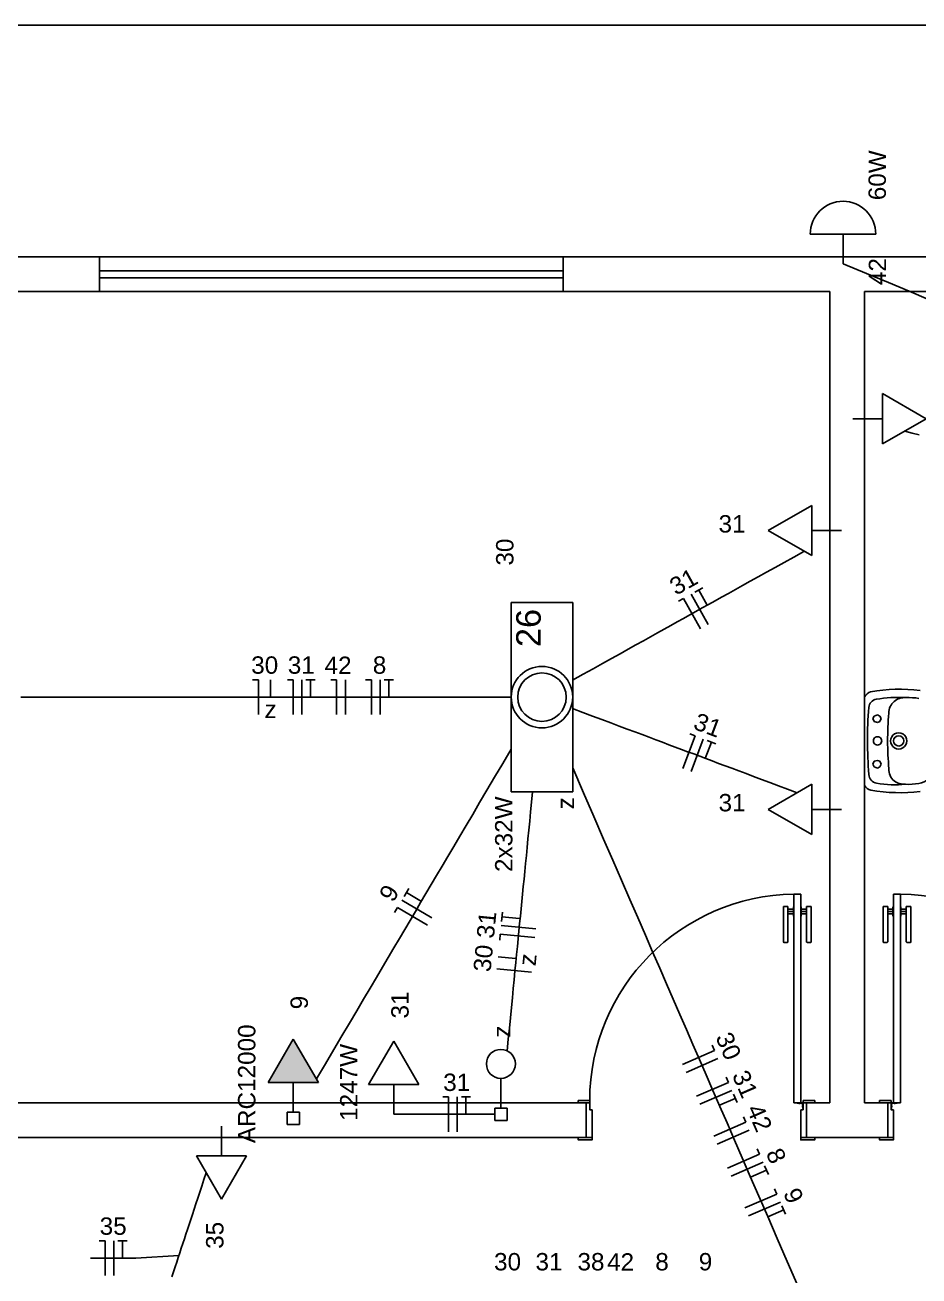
# Model space of a CAD drawing. Header units: millimetres. Extents: x -182 to 147, y -1396 to 58.
# Drawn here: x -147.8 to -140.09, y 41.83 to 52.63 of the extents above; entities that cross this region are included whole.
import ezdxf

# ---------------------------------------------------------------- set-up
doc = ezdxf.new("R2010")
doc.units = ezdxf.units.MM
doc.header["$LTSCALE"] = 10
doc.header["$MEASUREMENT"] = 0
for name, color, linetype in [('Arquitetura', 8, 'Continuous'), ('EL-Condutos', 4, 'Continuous'), ('EL-Fios (Fase 1)', 7, 'Continuous'), ('EL-Fios (Fase 2)', 7, 'Continuous'), ('EL-Fios (Fase 3)', 7, 'Continuous'), ('EL-Fios (Neutro)', 170, 'Continuous'), ('EL-Fios (Retorno)', 10, 'Continuous'), ('EL-Fios (Terra)', 90, 'Continuous'), ('EL-Textos fios', 7, 'Continuous'), ('P-SIMBOL', 170, 'Continuous'), ('Textos', 7, 'Continuous')]:
    doc.layers.add(name, color=color, linetype=linetype)
doc.styles.add('Arial', font='arial.ttf')

msp = doc.modelspace()

# ---------------------------------------------------------------- hatches: boundary and pattern name
at = {"layer": 'P-SIMBOL', "linetype": 'Continuous'}
msp.add_hatch(color=256, dxfattribs=at).paths.add_polyline_path([(-145.274, 43.501), (-145.4905, 43.876), (-145.707, 43.501)])

# ---------------------------------------------------------------- linework, layer by layer
at = {"layer": 'Arquitetura', "linetype": 'Continuous'}
for p, q in [((-87.262, 52.6259), (-180.862, 52.6259)), ((-95.963, 50.6259), (-156.063, 50.6259)), ((-143.163, 50.5059), (-147.163, 50.5059)), ((-143.163, 50.4459), (-147.163, 50.4459)), ((-140.862, 50.3269), (-155.762, 50.3269)), ((-140.862, 50.3269), (-140.862, 43.3269)), ((-140.862, 50.3269), (-140.862, 43.3269)), ((-135.362, 50.3269), (-140.563, 50.3269)), ((-140.563, 50.3269), (-140.563, 43.3269)), ((-143.032, 43.3269), (-155.762, 43.3269)), ((-140.862, 43.3269), (-140.992, 43.3269)), ((-140.433, 43.3269), (-140.563, 43.3269)), ((-143.032, 43.0259), (-155.762, 43.0259)), ((-140.433, 43.0259), (-140.992, 43.0259)), ((-140.313, 43.0259), (-140.362, 43.0259))]:
    msp.add_line(p, q, dxfattribs=at)
at = {"layer": 'Arquitetura'}
for p, q in [((-147.163, 50.3269), (-147.163, 50.6259)), ((-143.163, 50.3269), (-143.163, 50.6259)), ((-140.563, 46.8269), (-140.563, 46.4459)), ((-140.49, 46.6409), (-140.478, 46.6619)), ((-140.478, 46.6159), (-140.49, 46.6409)), ((-140.478, 46.6619), (-140.452, 46.6749)), ((-140.452, 46.6749), (-140.431, 46.6619)), ((-140.431, 46.6619), (-140.419, 46.6409)), ((-140.419, 46.6409), (-140.431, 46.6159)), ((-140.563, 46.5729), (-140.563, 46.1969)), ((-140.452, 46.6069), (-140.478, 46.6159)), ((-140.431, 46.6159), (-140.452, 46.6069)), ((-140.563, 46.4459), (-140.563, 46.0609)), ((-140.49, 46.2469), (-140.478, 46.2729)), ((-140.478, 46.2259), (-140.49, 46.2469)), ((-140.478, 46.2729), (-140.452, 46.2809)), ((-140.452, 46.2139), (-140.478, 46.2259)), ((-140.452, 46.2809), (-140.431, 46.2729)), ((-140.431, 46.2259), (-140.452, 46.2139)), ((-140.431, 46.2729), (-140.419, 46.2469)), ((-140.419, 46.2469), (-140.431, 46.2259)), ((-141.126, 43.3229), (-141.12, 43.3229)), ((-141.095, 43.2929), (-141.095, 43.2989)), ((-140.33, 43.2929), (-140.33, 43.2989)), ((-140.299, 43.3229), (-140.305, 43.3229))]:
    msp.add_line(p, q, dxfattribs=at)
at = {"layer": 'Arquitetura', "color": 2}
for p, q in [((-141.112, 45.1259), (-141.172, 45.1259)), ((-141.172, 45.1259), (-141.172, 43.3269)), ((-141.112, 43.3269), (-141.112, 45.1259)), ((-140.313, 43.3269), (-140.313, 45.1259)), ((-140.313, 45.1259), (-140.253, 45.1259)), ((-140.253, 45.1259), (-140.253, 43.3269)), ((-141.172, 43.3269), (-141.112, 43.3269)), ((-140.253, 43.3269), (-140.313, 43.3269))]:
    msp.add_line(p, q, dxfattribs=at)
at = {"layer": 'Arquitetura', "color": 3, "linetype": 'Continuous'}
for p, q in [((-141.262, 44.7159), (-141.262, 45.0189)), ((-141.223, 45.0189), (-141.223, 44.7159)), ((-141.176, 44.9359), (-141.176, 45.0159)), ((-141.109, 44.9359), (-141.109, 45.0159)), ((-141.063, 45.0189), (-141.063, 44.7159)), ((-141.023, 44.7159), (-141.023, 45.0189)), ((-140.402, 44.7159), (-140.402, 45.0189)), ((-140.362, 45.0189), (-140.362, 44.7159)), ((-140.317, 44.9359), (-140.317, 45.0159)), ((-140.249, 44.9359), (-140.249, 45.0159)), ((-140.203, 45.0189), (-140.203, 44.7159)), ((-140.163, 44.7159), (-140.163, 45.0189)), ((-141.23, 44.7099), (-141.257, 44.7099)), ((-141.056, 44.7099), (-141.027, 44.7099)), ((-140.37, 44.7099), (-140.398, 44.7099)), ((-140.195, 44.7099), (-140.168, 44.7099))]:
    msp.add_line(p, q, dxfattribs=at)
at = {"layer": 'Arquitetura', "color": 3}
for p, q in [((-141.223, 45.0189), (-141.262, 45.0189)), ((-141.176, 45.0159), (-141.172, 45.0159)), ((-141.109, 45.0159), (-141.112, 45.0159)), ((-141.063, 45.0189), (-141.023, 45.0189)), ((-140.362, 45.0189), (-140.402, 45.0189)), ((-140.317, 45.0159), (-140.313, 45.0159)), ((-140.249, 45.0159), (-140.253, 45.0159)), ((-140.203, 45.0189), (-140.163, 45.0189)), ((-141.223, 44.9959), (-141.176, 44.9959)), ((-141.223, 44.9759), (-141.176, 44.9759)), ((-141.223, 44.9559), (-141.176, 44.9559)), ((-141.176, 44.9359), (-141.172, 44.9359)), ((-141.109, 44.9359), (-141.112, 44.9359)), ((-141.063, 44.9959), (-141.109, 44.9959)), ((-141.063, 44.9759), (-141.109, 44.9759)), ((-141.063, 44.9559), (-141.109, 44.9559)), ((-140.362, 44.9959), (-140.317, 44.9959)), ((-140.362, 44.9759), (-140.317, 44.9759)), ((-140.362, 44.9559), (-140.317, 44.9559)), ((-140.317, 44.9359), (-140.313, 44.9359)), ((-140.249, 44.9359), (-140.253, 44.9359)), ((-140.203, 44.9959), (-140.249, 44.9959)), ((-140.203, 44.9759), (-140.249, 44.9759)), ((-140.203, 44.9559), (-140.249, 44.9559))]:
    msp.add_line(p, q, dxfattribs=at)
for points in [[(-143.032, 43.3459), (-142.933, 43.3459), (-142.933, 43.3269), (-143.032, 43.3269), (-143.032, 43.3459)], [(-141.092, 43.3459), (-140.992, 43.3459), (-140.992, 43.3269), (-141.092, 43.3269), (-141.092, 43.3459)], [(-140.333, 43.3459), (-140.433, 43.3459), (-140.433, 43.3269), (-140.333, 43.3269), (-140.333, 43.3459)], [(-143.032, 43.0259), (-142.913, 43.0259), (-142.913, 43.0059), (-143.032, 43.0059), (-143.032, 43.0259)], [(-141.112, 43.0259), (-141.063, 43.0259), (-140.992, 43.0259), (-140.992, 43.0059), (-141.112, 43.0059), (-141.112, 43.0259)], [(-140.313, 43.0259), (-140.362, 43.0259), (-140.433, 43.0259), (-140.433, 43.0059), (-140.313, 43.0059), (-140.313, 43.0259)]]:
    msp.add_lwpolyline(points, close=True, dxfattribs=at)
at = {"layer": 'Arquitetura', "color": 2}
for points in [[(-142.913, 43.2659), (-142.933, 43.2659), (-142.933, 43.3269), (-142.963, 43.3269), (-142.963, 43.0259), (-142.913, 43.0259), (-142.913, 43.2659)], [(-141.112, 43.2659), (-141.092, 43.2659), (-141.092, 43.3269), (-141.063, 43.3269), (-141.063, 43.0259), (-141.112, 43.0259), (-141.112, 43.2659)], [(-140.313, 43.2659), (-140.333, 43.2659), (-140.333, 43.3269), (-140.362, 43.3269), (-140.362, 43.0259), (-140.313, 43.0259), (-140.313, 43.2659)]]:
    msp.add_lwpolyline(points, close=True, dxfattribs=at)
at = {"layer": 'Arquitetura', "color": 1}
for points in [[(-141.102, 43.3239), (-141.098, 43.3269), (-141.098, 43.3269), (-141.103, 43.3269), (-141.143, 43.3269), (-141.143, 43.3239), (-141.102, 43.3239)], [(-141.094, 43.3169), (-141.092, 43.3209), (-141.092, 43.3209), (-141.092, 43.3159), (-141.092, 43.2759), (-141.094, 43.2759), (-141.094, 43.3169)], [(-140.331, 43.3169), (-140.333, 43.3209), (-140.333, 43.3209), (-140.333, 43.3159), (-140.333, 43.2759), (-140.331, 43.2759), (-140.331, 43.3169)], [(-140.323, 43.3239), (-140.328, 43.3269), (-140.328, 43.3269), (-140.322, 43.3269), (-140.282, 43.3269), (-140.282, 43.3239), (-140.323, 43.3239)]]:
    msp.add_lwpolyline(points, dxfattribs=at)
at = {"layer": 'Arquitetura'}
for points in [[(-141.128, 43.3219), (-141.126, 43.3229), (-141.126, 43.3239)], [(-141.123, 43.3219), (-141.123, 43.3209), (-141.128, 43.3209), (-141.128, 43.3219), (-141.117, 43.3219), (-141.117, 43.3209), (-141.122, 43.3209), (-141.122, 43.3219)], [(-141.117, 43.3219), (-141.12, 43.3229), (-141.12, 43.3239)], [(-141.097, 43.2959), (-141.098, 43.2959), (-141.098, 43.2909), (-141.097, 43.2909), (-141.097, 43.3009), (-141.098, 43.3009), (-141.098, 43.2969), (-141.097, 43.2969)], [(-141.097, 43.3009), (-141.095, 43.2989), (-141.094, 43.2989)], [(-141.097, 43.2909), (-141.095, 43.2929), (-141.094, 43.2929)], [(-140.328, 43.3009), (-140.33, 43.2989), (-140.331, 43.2989)], [(-140.328, 43.2909), (-140.33, 43.2929), (-140.331, 43.2929)], [(-140.328, 43.2959), (-140.328, 43.2959), (-140.328, 43.2909), (-140.328, 43.2909), (-140.328, 43.3009), (-140.328, 43.3009), (-140.328, 43.2969), (-140.328, 43.2969)], [(-140.308, 43.3219), (-140.305, 43.3229), (-140.305, 43.3239)], [(-140.302, 43.3219), (-140.302, 43.3209), (-140.297, 43.3209), (-140.297, 43.3219), (-140.308, 43.3219), (-140.308, 43.3209), (-140.303, 43.3209), (-140.303, 43.3219)], [(-140.297, 43.3219), (-140.299, 43.3229), (-140.299, 43.3239)]]:
    msp.add_lwpolyline(points, dxfattribs=at)
at = {"layer": 'Arquitetura', "color": 1}
for centre in [(-141.098, 43.3209), (-140.328, 43.3209)]:
    msp.add_circle(centre, 0.005, dxfattribs=at)
at = {"layer": 'Arquitetura'}
for centre, radius, start, end in [((-140.473, 46.7759), 0.1044, 110.542, 148.93), ((-140.256, 45.3869), 1.5077, 83.4134, 99.6929), ((-137.106, 46.4609), 3.4312, 175.375, 180.21), ((-140.449, 46.7319), 0.0769, 98.7558, 175.613), ((-140.264, 45.5969), 1.2273, 87.3231, 99.2415), ((-140.22, 46.6879), 0.1334, 130.344, 179.449), ((-140.215, 46.6799), 0.1432, 86.6025, 129.6), ((-140.187, 46.2009), 0.6219, 81.3221, 91.8265), ((-137.414, 46.4419), 2.9495, 175.19, 179.939), ((-136.779, 46.4489), 3.7579, 180, 184.414), ((-140.45, 46.4489), 0.036, 120.019, 180.037), ((-140.45, 46.4489), 0.036, 180, 240.04), ((-140.45, 46.4489), 0.036, 60.0128, 119.987), ((-140.45, 46.4489), 0.036, 240.013, 299.987), ((-140.45, 46.4489), 0.036, 0, 60.0398), ((-140.45, 46.4489), 0.036, 300.019, 0.03665), ((-137.658, 46.4489), 2.7052, 180.021, 185.095), ((-140.268, 46.4489), 0.0698, 119.997, 179.999), ((-140.268, 46.4489), 0.0698, 180, 239.993), ((-140.268, 46.4489), 0.0444, 90, 180), ((-140.268, 46.4489), 0.0444, 180.01, 270), ((-140.268, 46.4489), 0.0698, 60.0032, 119.997), ((-140.268, 46.4489), 0.0444, 0, 90), ((-140.268, 46.4489), 0.0444, 270, 0), ((-140.268, 46.4489), 0.0698, 0, 59.9929), ((-140.268, 46.4489), 0.0698, 299.997, 359.999), ((-140.268, 46.4489), 0.0698, 240.003, 299.997), ((-140.227, 46.2009), 0.1262, 176.773, 230.755), ((-140.118, 46.2359), 0.1567, 278.419, 348.384), ((-140.445, 46.1639), 0.0803, 183.114, 260.393), ((-140.216, 46.2309), 0.1563, 234.652, 272.839), ((-140.494, 46.0989), 0.0772, 207.867, 258.569), ((-140.255, 47.5079), 1.5061, 260.279, 276.577), ((-140.299, 46.9709), 0.9009, 259.782, 275.797), ((-140.186, 46.7119), 0.6378, 267.995, 278.17), ((-141.149, 43.3419), 1.7842, 90.7769, 179.871), ((-140.276, 43.3419), 1.7842, 0.12949, 89.2231)]:
    msp.add_arc(centre, radius, start, end, dxfattribs=at)
at = {"layer": 'Arquitetura', "color": 3, "linetype": 'Continuous'}
for centre, start, end in [((-141.256, 44.7159), 180, 260.538), ((-141.229, 44.7159), 260.538, 0), ((-141.057, 44.7159), 180, 279.462), ((-141.028, 44.7159), 279.462, 0), ((-140.397, 44.7159), 180, 260.538), ((-140.369, 44.7159), 260.538, 0), ((-140.196, 44.7159), 180, 279.462), ((-140.169, 44.7159), 279.462, 0)]:
    msp.add_arc(centre, 0.006, start, end, dxfattribs=at)
at = {"layer": 'EL-Condutos', "linetype": 'Continuous'}
for points in [[(-140.7481, 50.5655), (-140.5453, 50.4819), (-140.3549, 50.4031), (-140.1764, 50.3287), (-140.0095, 50.2584)], [(-140.2163, 49.1211), (-140.1521, 49.1056), (-140.0904, 49.0907)], [(-143.0808, 46.9738), (-142.99, 47.0243), (-142.9041, 47.0722), (-142.8226, 47.1175), (-142.7452, 47.1605), (-142.6717, 47.2015), (-142.6016, 47.2405), (-142.5346, 47.2778), (-142.4704, 47.3135), (-142.4086, 47.3479), (-142.349, 47.3811), (-142.2911, 47.4132), (-142.2347, 47.4446), (-142.1794, 47.4754), (-142.1249, 47.5057), (-142.0708, 47.5358), (-142.0168, 47.5659), (-141.9626, 47.596), (-141.9078, 47.6265), (-141.8521, 47.6575), (-141.7952, 47.6891), (-141.7368, 47.7217), (-141.6764, 47.7552), (-141.6138, 47.7901), (-141.5486, 47.8263), (-141.4805, 47.8642), (-141.4092, 47.9039), (-141.3343, 47.9456), (-141.2554, 47.9894), (-141.1724, 48.0356), (-141.0847, 48.0844)], [(-147.841, 46.8268), (-147.6459, 46.8268), (-147.4622, 46.8268), (-147.289, 46.8268), (-147.1255, 46.8268), (-146.9708, 46.8268), (-146.8239, 46.8268), (-146.6841, 46.8268), (-146.5505, 46.8268), (-146.4221, 46.8268), (-146.2981, 46.8268), (-146.1776, 46.8268), (-146.0598, 46.8268), (-145.9437, 46.8268), (-145.8285, 46.8268), (-145.7133, 46.8268), (-145.5972, 46.8268), (-145.4793, 46.8268), (-145.3589, 46.8268), (-145.2349, 46.8268), (-145.1065, 46.8268), (-144.9728, 46.8268), (-144.833, 46.8268), (-144.6862, 46.8268), (-144.5315, 46.8268), (-144.3679, 46.8268), (-144.1948, 46.8268), (-144.011, 46.8268), (-143.8159, 46.8268), (-143.6085, 46.8268)], [(-143.0808, 46.7276), (-142.992, 46.6944), (-142.9079, 46.6628), (-142.828, 46.6328), (-142.7521, 46.6044), (-142.6798, 46.5773), (-142.6109, 46.5514), (-142.545, 46.5267), (-142.4818, 46.503), (-142.421, 46.4802), (-142.3623, 46.4582), (-142.3053, 46.4369), (-142.2499, 46.4161), (-142.1955, 46.3957), (-142.1421, 46.3756), (-142.0891, 46.3558), (-142.0363, 46.336), (-141.9835, 46.3162), (-141.9302, 46.2962), (-141.8762, 46.2759), (-141.8211, 46.2553), (-141.7647, 46.2342), (-141.7067, 46.2124), (-141.6466, 46.1899), (-141.5843, 46.1665), (-141.5194, 46.1422), (-141.4515, 46.1167), (-141.3804, 46.0901), (-141.3058, 46.0621), (-141.2273, 46.0327), (-141.1447, 46.0017)], [(-145.2896, 43.5323), (-145.2126, 43.6628), (-145.1397, 43.7864), (-145.0706, 43.9034), (-145.005, 44.0145), (-144.9428, 44.12), (-144.8834, 44.2204), (-144.8268, 44.3163), (-144.7726, 44.4082), (-144.7206, 44.4964), (-144.6703, 44.5815), (-144.6216, 44.664), (-144.5742, 44.7444), (-144.5277, 44.8231), (-144.4819, 44.9007), (-144.4366, 44.9775), (-144.3913, 45.0542), (-144.3459, 45.1311), (-144.3001, 45.2088), (-144.2534, 45.2878), (-144.2058, 45.3685), (-144.1569, 45.4514), (-144.1063, 45.537), (-144.0539, 45.6258), (-143.9993, 45.7183), (-143.9423, 45.815), (-143.8825, 45.9163), (-143.8197, 46.0227), (-143.7535, 46.1347), (-143.6838, 46.2528), (-143.6102, 46.3776)], [(-143.0799, 46.2165), (-142.9859, 46), (-142.8971, 45.7956), (-142.8132, 45.6025), (-142.7338, 45.4198), (-142.6585, 45.2465), (-142.5869, 45.0817), (-142.5186, 44.9245), (-142.4532, 44.7739), (-142.3903, 44.6291), (-142.3294, 44.4891), (-142.2703, 44.3531), (-142.2125, 44.22), (-142.1556, 44.089), (-142.0992, 43.9591), (-142.0428, 43.8295), (-141.9862, 43.6992), (-141.9289, 43.5673), (-141.8705, 43.4328), (-141.8106, 43.295), (-141.7488, 43.1527), (-141.6847, 43.0052), (-141.6179, 42.8515), (-141.548, 42.6906), (-141.4747, 42.5218), (-141.3974, 42.3439), (-141.3158, 42.1562), (-141.2296, 41.9577), (-141.1383, 41.7475)], [(-143.4256, 46.0088), (-143.4343, 45.921), (-143.4425, 45.8368), (-143.4505, 45.7558), (-143.4582, 45.6778), (-143.4656, 45.6026), (-143.4728, 45.5298), (-143.4797, 45.4591), (-143.4865, 45.3902), (-143.4931, 45.323), (-143.4996, 45.257), (-143.506, 45.192), (-143.5123, 45.1278), (-143.5186, 45.0641), (-143.5249, 45.0004), (-143.5311, 44.9367), (-143.5374, 44.8726), (-143.5438, 44.8078), (-143.5503, 44.742), (-143.5569, 44.675), (-143.5636, 44.6064), (-143.5705, 44.5361), (-143.5777, 44.4636), (-143.585, 44.3888), (-143.5926, 44.3113), (-143.6005, 44.2309), (-143.6088, 44.1473), (-143.6173, 44.0601), (-143.6263, 43.9692), (-143.6356, 43.8742), (-143.6454, 43.7748)], [(-143.7526, 43.2269), (-143.7923, 43.2269), (-143.8296, 43.2269), (-143.8646, 43.2269), (-143.8975, 43.2269), (-143.9286, 43.2269), (-143.9579, 43.2269), (-143.9858, 43.2269), (-144.0123, 43.2269), (-144.0376, 43.2269), (-144.062, 43.2269), (-144.0855, 43.2269), (-144.1085, 43.2269), (-144.131, 43.2269), (-144.1532, 43.2269), (-144.1754, 43.2269), (-144.1977, 43.2269), (-144.2203, 43.2269), (-144.2434, 43.2269), (-144.2672, 43.2269), (-144.2917, 43.2269), (-144.3173, 43.2269), (-144.3441, 43.2269), (-144.3723, 43.2269), (-144.4021, 43.2269), (-144.4336, 43.2269), (-144.467, 43.2269), (-144.5026, 43.2269), (-144.5404, 43.2269), (-144.5807, 43.2269), (-144.6237, 43.2269)], [(-146.537, 41.8248), (-146.5228, 41.868), (-146.509, 41.91), (-146.4954, 41.9513), (-146.4821, 41.9919), (-146.4689, 42.032), (-146.4558, 42.072), (-146.4427, 42.1119), (-146.4295, 42.152), (-146.4162, 42.1925), (-146.4027, 42.2336), (-146.3889, 42.2755), (-146.3748, 42.3184), (-146.3603, 42.3626), (-146.3454, 42.4081), (-146.3299, 42.4552), (-146.3138, 42.5042), (-146.2971, 42.5552), (-146.2796, 42.6084), (-146.2613, 42.6641), (-146.2422, 42.7224)]]:
    msp.add_lwpolyline(points, dxfattribs=at)
at = {"layer": 'EL-Fios (Fase 1)'}
for p, q in [((-141.9125, 47.4523), (-142.0583, 47.7144)), ((-145.416, 46.6768), (-145.416, 46.9768)), ((-144.741, 46.6768), (-144.741, 46.9768)), ((-142.0591, 46.1843), (-141.9537, 46.4652)), ((-143.3984, 44.826), (-143.6969, 44.8554)), ((-141.9823, 43.3137), (-141.7072, 43.4333)), ((-144.0753, 43.0769), (-144.0753, 43.3769)), ((-141.7133, 42.6946), (-141.4382, 42.8142)), ((-147.0387, 41.8357), (-147.0387, 42.1357))]:
    msp.add_line(p, q, dxfattribs=at)
at = {"layer": 'EL-Fios (Fase 2)'}
for p, q in [((-145.041, 46.6768), (-145.041, 46.9768)), ((-144.2941, 44.9237), (-144.5525, 45.0762)), ((-141.8329, 42.9698), (-141.5577, 43.0893)), ((-141.5639, 42.3507), (-141.2887, 42.4703))]:
    msp.add_line(p, q, dxfattribs=at)
at = {"layer": 'EL-Fios (Fase 3)'}
for p, q in [((-143.4351, 44.4528), (-143.7336, 44.4822)), ((-142.1019, 43.5889), (-141.8267, 43.7084))]:
    msp.add_line(p, q, dxfattribs=at)
at = {"layer": 'EL-Fios (Neutro)'}
for p, q in [((-142.1676, 47.6536), (-142.1239, 47.678)), ((-141.978, 47.4158), (-142.1239, 47.678)), ((-145.841, 46.9768), (-145.791, 46.9768)), ((-145.791, 46.6768), (-145.791, 46.9768)), ((-145.541, 46.9768), (-145.491, 46.9768)), ((-145.491, 46.6768), (-145.491, 46.9768)), ((-145.166, 46.9768), (-145.116, 46.9768)), ((-145.116, 46.6768), (-145.116, 46.9768)), ((-144.866, 46.9768), (-144.816, 46.9768)), ((-144.816, 46.6768), (-144.816, 46.9768)), ((-142.1293, 46.2106), (-142.024, 46.4916)), ((-142.0708, 46.5091), (-142.024, 46.4916)), ((-144.616, 44.9686), (-144.5906, 45.0117)), ((-144.3323, 44.8592), (-144.5906, 45.0117)), ((-143.7092, 44.731), (-143.7043, 44.7808)), ((-143.4057, 44.7514), (-143.7043, 44.7808)), ((-142.1317, 43.6577), (-141.8566, 43.7772)), ((-141.8765, 43.8231), (-141.8566, 43.7772)), ((-142.0122, 43.3825), (-141.737, 43.5021)), ((-141.757, 43.5479), (-141.737, 43.5021)), ((-144.2003, 43.3769), (-144.1503, 43.3769)), ((-144.1503, 43.0769), (-144.1503, 43.3769)), ((-141.6075, 43.204), (-141.5876, 43.1581)), ((-141.8628, 43.0386), (-141.5876, 43.1581)), ((-141.7432, 42.7634), (-141.4681, 42.883)), ((-141.488, 42.9288), (-141.4681, 42.883)), ((-141.5938, 42.4195), (-141.3186, 42.539)), ((-141.3385, 42.5849), (-141.3186, 42.539)), ((-147.1637, 42.1357), (-147.1137, 42.1357)), ((-147.1137, 41.8357), (-147.1137, 42.1357))]:
    msp.add_line(p, q, dxfattribs=at)
at = {"layer": 'EL-Fios (Retorno)'}
for p, q in [((-145.686, 46.8268), (-145.686, 46.9768)), ((-143.5741, 44.572), (-143.7234, 44.5867))]:
    msp.add_line(p, q, dxfattribs=at)
at = {"layer": 'EL-Fios (Terra)'}
for p, q in [((-142.0277, 47.7314), (-141.9578, 47.7703)), ((-141.9199, 47.6198), (-141.9928, 47.7509)), ((-145.381, 46.9768), (-145.301, 46.9768)), ((-145.341, 46.8268), (-145.341, 46.9768)), ((-144.706, 46.9768), (-144.626, 46.9768)), ((-144.666, 46.8268), (-144.666, 46.9768)), ((-141.9362, 46.2984), (-141.8835, 46.4389)), ((-141.921, 46.4529), (-141.8461, 46.4248)), ((-144.5347, 45.1064), (-144.494, 45.1753)), ((-144.3852, 45.0646), (-144.5144, 45.1408)), ((-143.6935, 44.8902), (-143.6857, 44.9698)), ((-143.5403, 44.9153), (-143.6896, 44.93)), ((-141.6932, 43.4012), (-141.6613, 43.3278)), ((-144.0403, 43.3769), (-143.9603, 43.3769)), ((-144.0003, 43.2269), (-144.0003, 43.3769)), ((-141.8148, 43.3047), (-141.6773, 43.3645)), ((-141.5459, 42.6856), (-141.4083, 42.7454)), ((-141.4242, 42.7821), (-141.3923, 42.7087)), ((-141.2748, 42.4382), (-141.2429, 42.3648)), ((-141.3964, 42.3417), (-141.2589, 42.4015)), ((-147.0037, 42.1357), (-146.9237, 42.1357)), ((-146.9637, 41.9857), (-146.9637, 42.1357))]:
    msp.add_line(p, q, dxfattribs=at)
at = {"layer": 'EL-Textos fios'}
for p in [(-146.477, 42.0074), (-147.2387, 41.9857)]:
    msp.add_line(p, (-146.8487, 41.9857), dxfattribs=at)
at = {"layer": 'P-SIMBOL'}
for p, q in [((-141.0306, 50.8224), (-140.4656, 50.8224)), ((-140.7481, 50.8224), (-140.7481, 50.5655)), ((-140.4069, 49.4454), (-140.0319, 49.2289)), ((-140.4069, 49.0124), (-140.4069, 49.4454)), ((-140.4069, 49.2289), (-140.6629, 49.2289)), ((-140.0319, 49.2289), (-140.4069, 49.0124)), ((-141.3929, 48.2639), (-141.0179, 48.4804)), ((-141.0179, 48.4804), (-141.0179, 48.0474)), ((-141.0179, 48.0474), (-141.3929, 48.2639)), ((-141.0179, 48.2639), (-140.7619, 48.2639)), ((-143.0801, 47.6428), (-143.6101, 47.6428)), ((-143.6101, 47.6428), (-143.6101, 46.0107)), ((-143.0801, 47.6428), (-143.0801, 46.0107)), ((-143.0801, 46.0107), (-143.6101, 46.0107)), ((-141.3929, 45.8581), (-141.0179, 46.0746)), ((-141.0179, 46.0746), (-141.0179, 45.6416)), ((-141.0179, 45.6416), (-141.3929, 45.8581)), ((-141.0179, 45.8581), (-140.7619, 45.8581)), ((-145.707, 43.501), (-145.4905, 43.876)), ((-145.4905, 43.876), (-145.274, 43.501)), ((-144.8402, 43.483), (-144.6237, 43.858)), ((-144.6237, 43.858), (-144.4072, 43.483)), ((-145.274, 43.501), (-145.707, 43.501)), ((-145.4905, 43.501), (-145.4905, 43.245)), ((-143.6993, 43.537), (-143.6993, 43.28)), ((-144.4072, 43.483), (-144.8402, 43.483)), ((-144.6237, 43.483), (-144.6237, 43.2269)), ((-145.5436, 43.245), (-145.4375, 43.245)), ((-145.5436, 43.1389), (-145.5436, 43.245)), ((-145.4375, 43.245), (-145.4375, 43.1389)), ((-143.7523, 43.28), (-143.6462, 43.28)), ((-143.7523, 43.1739), (-143.7523, 43.28)), ((-143.6462, 43.28), (-143.6462, 43.1739)), ((-146.1097, 42.8699), (-146.1097, 43.1259)), ((-145.4375, 43.1389), (-145.5436, 43.1389)), ((-143.6462, 43.1739), (-143.7523, 43.1739)), ((-146.1097, 42.4949), (-146.3262, 42.8699)), ((-146.3262, 42.8699), (-145.8932, 42.8699)), ((-145.8932, 42.8699), (-146.1097, 42.4949))]:
    msp.add_line(p, q, dxfattribs=at)
for centre, radius in [((-143.3451, 46.8267), 0.265), ((-143.3451, 46.8267), 0.2092), ((-143.6993, 43.662), 0.125)]:
    msp.add_circle(centre, radius, dxfattribs=at)
msp.add_arc((-140.7481, 50.8224), 0.2825, 0, 180, dxfattribs=at)

# ---------------------------------------------------------------- texts
at = {"layer": 'EL-Textos fios', "char_height": 0.15, "attachment_point": 8, "line_spacing_factor": 0.6, "style": 'Arial'}
for s, insert, width, rotation in [('31', (-142.0868, 47.7552), 0.36, 29.08907), ('30', (-145.7367, 47.0263), 0.36, 0.00084), ('31', (-145.421, 47.0263), 0.36, 0.00084), ('42', (-145.1035, 47.0263), 0.36, 0.00084), ('8', (-144.746, 47.0263), 0.18, 0.00084), ('z', (-145.686, 46.6468), 0.18, 0.00084), ('31', (-141.941, 46.5133), 0.36, 339.44312), ('9', (-144.5977, 45.0971), 0.18, 59.4501), ('31', (-143.7467, 44.8553), 0.36, 84.38522), ('30', (-143.7751, 44.566), 0.36, 84.38522), ('z', (-143.395, 44.5544), 0.18, 84.38522), ('30', (-141.8062, 43.7855), 0.36, 293.48617), ('31', (-144.0803, 43.4264), 0.36, 0.00084), ('31', (-141.6637, 43.4576), 0.36, 293.48617), ('42', (-141.5372, 43.1664), 0.36, 293.48617), ('8', (-141.3948, 42.8385), 0.18, 293.48617), ('9', (-141.2453, 42.4946), 0.18, 293.48617)]:
    msp.add_mtext(s, dxfattribs=dict(at, insert=insert, width=width, rotation=rotation))
for s, insert, width in [('35', (-147.0437, 42.1852), 0.36), ('30', (-143.6418, 41.878), 0.36), ('31', (-143.2843, 41.878), 0.36), ('38', (-142.9221, 41.878), 0.36), ('42', (-142.6668, 41.878), 0.36), ('8', (-142.3093, 41.878), 0.18), ('9', (-141.9343, 41.878), 0.18)]:
    msp.add_mtext(s, dxfattribs=dict(at, insert=insert, width=width))
at = {"layer": 'P-SIMBOL', "insert": (-143.3524, 47.5877), "char_height": 0.2118, "width": 0.50832, "attachment_point": 9, "rotation": 90.00021, "line_spacing_factor": 0.6, "style": 'Arial'}
msp.add_mtext('26', dxfattribs=at)
at = {"layer": 'Textos', "char_height": 0.15, "rotation": 90.00021, "line_spacing_factor": 0.6, "style": 'Arial'}
for s, insert, width, attachment_point in [('60W', (-140.3761, 51.3296), 0.54, 8), ('42', (-140.3761, 50.4985), 0.36, 8), ('30', (-143.5888, 48.1947), 0.36, 9), ('2x32W', (-143.5974, 45.9698), 0.9, 9), ('z', (-143.0673, 45.9626), 0.18, 9), ('31', (-144.4929, 44.1703), 0.36, 8), ('9', (-145.3618, 44.1913), 0.18, 8), ('ARC12000', (-145.815, 43.4904), 1.44, 8), ('z', (-143.6168, 43.8889), 0.18, 7), ('1247W', (-144.9365, 43.5025), 0.9, 8), ('35', (-146.0904, 42.1826), 0.36, 8)]:
    msp.add_mtext(s, dxfattribs=dict(at, insert=insert, width=width, attachment_point=attachment_point))
at = {"layer": 'Textos', "char_height": 0.15, "width": 0.36, "attachment_point": 8, "line_spacing_factor": 0.6, "style": 'Arial'}
for insert in [(-141.7052, 48.2447), (-141.7052, 45.8389)]:
    msp.add_mtext('31', dxfattribs=dict(at, insert=insert))

doc.saveas('drawing.dxf')
